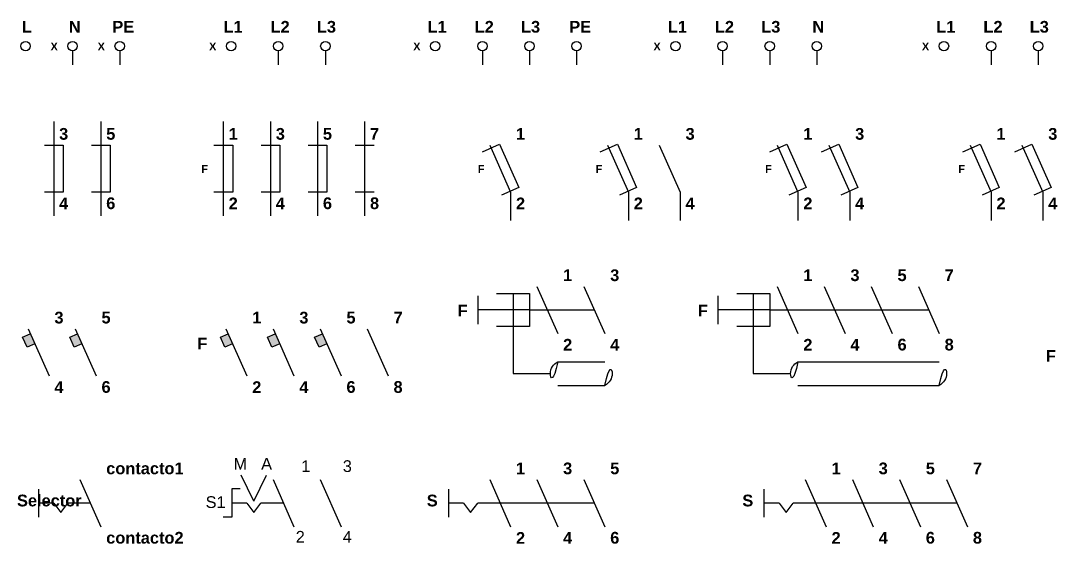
# Model space of a CAD drawing. Header units: millimetres. Extents: x 4225673219140 to 4225673219936, y 4184063498985 to 4184063499549.
# Drawn here: x 4225673219551.7 to 4225673219733.2, y 4184063499448.3 to 4184063499541 of the extents above; entities that cross this region are included whole.
import ezdxf
from ezdxf.enums import TextEntityAlignment as Align

# ---------------------------------------------------------------- set-up
doc = ezdxf.new("R2010")
doc.units = ezdxf.units.MM
doc.linetypes.add('ACAD_ISO02W100', pattern=[15, 12, -3])
for name, color, linetype in [('arrancadores', 230, 'Continuous'), ('DISCONTINUA', 7, 'ACAD_ISO02W100'), ('PFV', 7, 'Continuous'), ('REGEN_LINE', 4, 'Continuous')]:
    doc.layers.add(name, color=color, linetype=linetype)
doc.styles.add('TRINIDAD', font='arial.ttf')

# ---------------------------------------------------------------- blocks, each defined once
blk = doc.blocks.new('SELECTOR_2P_BIPOLAR')
for p, q in [((-7.01, 8.61), (-9.23, 13.16)), ((-7.01, 8.61), (-4.8, 13.16)), ((-10.91, 10.73), (-10.91, 5.78)), ((-9.42, 10.73), (-10.91, 10.73)), ((-10.91, 5.78), (-12.4, 5.78))]:
    blk.add_line(p, q)
at = {"layer": 'DISCONTINUA', "linetype": 'ACAD_ISO02W100', "ltscale": 0.08}
for p, q in [((-8.25, 8.25), (-10.91, 8.25)), ((-8.25, 8.25), (-7.01, 6.6)), ((-7.01, 6.6), (-5.78, 8.25)), ((-1.83, 8.25), (-5.78, 8.25))]:
    blk.add_line(p, q, dxfattribs=at)
at = {"layer": 'REGEN_LINE', "linetype": 'Continuous'}
for p, q in [((-3.67, 12.38), (0, 4.13)), ((4.58, 12.38), (8.25, 4.13))]:
    blk.add_line(p, q, dxfattribs=at)
for points in [[(0, 12.38, 0), (0, 16.5, 0)], [(0, 12.38, 0), (0, 16.5, 0)], [(0, 12.38, 0), (0, 16.5, 0)], [(8.25, 12.38, 0), (8.25, 16.5, 0)], [(0, 0, 0), (0, 4.13, 0)], [(8.25, 0, 0), (8.25, 4.13, 0)]]:
    blk.add_polyline3d(points, dxfattribs=at)
at = {"layer": 'arrancadores', "style": 'TRINIDAD'}
for tag, p in [('POSICION1', (-9.39, 14.11)), ('POSICION2', (-4.8, 14.11))]:
    blk.add_attdef(tag, text='', height=2.05, dxfattribs=at).set_placement(p, align=Align.CENTER)
at = {"layer": 'arrancadores', "style": 'TRINIDAD', "flags": 4}
blk.add_attdef('CONTACTO1', (1.27, 13.7), '', height=2.05, dxfattribs=at)
at = {"layer": 'arrancadores', "style": 'TRINIDAD'}
for tag, p in [('CONTACTO3', (9.52, 13.7)), ('CONTACTO2', (1.27, 1.33)), ('CONTACTO4', (9.52, 1.33))]:
    blk.add_attdef(tag, p, '', height=2.05, dxfattribs=at)
blk.add_attdef('SELECTOR', text='', height=2.05, dxfattribs=at).set_placement((-11.97, 7.4), align=Align.RIGHT)

msp = doc.modelspace()

# ---------------------------------------------------------------- hatches: boundary and pattern name
at = {"layer": 'REGEN_LINE', "linetype": 'Continuous'}
for points in [[(4225673219553.373, 4184063499486.201), (4225673219552.024, 4184063499485.6), (4225673219552.797, 4184063499483.865), (4225673219554.144, 4184063499484.465)], [(4225673219561.623, 4184063499486.201), (4225673219560.274, 4184063499485.6), (4225673219561.047, 4184063499483.865), (4225673219562.394, 4184063499484.465)], [(4225673219588.022, 4184063499486.201), (4225673219586.674, 4184063499485.6), (4225673219587.447, 4184063499483.865), (4225673219588.794, 4184063499484.465)], [(4225673219596.272, 4184063499486.201), (4225673219594.924, 4184063499485.6), (4225673219595.697, 4184063499483.865), (4225673219597.044, 4184063499484.465)], [(4225673219604.522, 4184063499486.201), (4225673219603.174, 4184063499485.6), (4225673219603.947, 4184063499483.865), (4225673219605.294, 4184063499484.465)]]:
    msp.add_hatch(color=256, dxfattribs=at).paths.add_polyline_path(points)

# ---------------------------------------------------------------- linework, layer by layer
at = {"layer": 'DISCONTINUA', "linetype": 'ACAD_ISO02W100', "ltscale": 0.03}
for p, q in [((4225673219640.803, 4184063499490.369), (4225673219652.17, 4184063499490.369)), ((4225673219682.878, 4184063499490.369), (4225673219710.745, 4184063499490.369)), ((4225673219637.916, 4184063499487.481), (4225673219637.916, 4184063499479.231)), ((4225673219679.991, 4184063499487.481), (4225673219679.991, 4184063499479.231)), ((4225673219637.916, 4184063499479.231), (4225673219644.472, 4184063499479.231)), ((4225673219679.991, 4184063499479.231), (4225673219686.547, 4184063499479.231)), ((4225673219557.479, 4184063499456.543), (4225673219554.82, 4184063499456.543)), ((4225673219557.479, 4184063499456.543), (4225673219558.716, 4184063499454.894)), ((4225673219558.716, 4184063499454.894), (4225673219559.954, 4184063499456.543)), ((4225673219563.895, 4184063499456.543), (4225673219559.954, 4184063499456.543)), ((4225673219629.253, 4184063499456.543), (4225673219626.595, 4184063499456.543)), ((4225673219629.253, 4184063499456.543), (4225673219630.491, 4184063499454.894)), ((4225673219630.491, 4184063499454.894), (4225673219631.729, 4184063499456.543)), ((4225673219652.17, 4184063499456.543), (4225673219631.729, 4184063499456.543)), ((4225673219684.528, 4184063499456.543), (4225673219681.87, 4184063499456.543)), ((4225673219684.528, 4184063499456.543), (4225673219685.766, 4184063499454.894)), ((4225673219685.766, 4184063499454.894), (4225673219687.003, 4184063499456.543)), ((4225673219715.695, 4184063499456.543), (4225673219687.003, 4184063499456.543))]:
    msp.add_line(p, q, dxfattribs=at)
at = {"layer": 'PFV', "color": 0}
for points in [[(4225673219674.628, 4184063499539.043, 0), (4225673219675.453, 4184063499539.043, 0)], [(4225673219729.903, 4184063499535.744, 0), (4225673219729.903, 4184063499533.269, 0)], [(4225673219687.828, 4184063499520.894, 0), (4225673219687.828, 4184063499523.369, 0)], [(4225673219721.653, 4184063499520.894, 0), (4225673219721.653, 4184063499523.369, 0)], [(4225673219565.729, 4184063499519.244, 0), (4225673219566.553, 4184063499519.244, 0)], [(4225673219557.479, 4184063499510.994, 0), (4225673219557.479, 4184063499507.693, 0)], [(4225673219557.479, 4184063499510.994, 0), (4225673219557.479, 4184063499507.693, 0)], [(4225673219557.479, 4184063499510.994, 0), (4225673219557.479, 4184063499507.693, 0)], [(4225673219557.479, 4184063499510.994, 0), (4225673219557.479, 4184063499507.693, 0)], [(4225673219565.729, 4184063499510.994, 0), (4225673219565.729, 4184063499507.693, 0)], [(4225673219566.553, 4184063499510.994, 0), (4225673219565.729, 4184063499510.994, 0)], [(4225673219565.729, 4184063499510.994, 0), (4225673219565.729, 4184063499507.693, 0)], [(4225673219565.729, 4184063499510.994, 0), (4225673219565.729, 4184063499507.693, 0)], [(4225673219565.729, 4184063499510.994, 0), (4225673219565.729, 4184063499507.693, 0)], [(4225673219565.729, 4184063499510.994, 0), (4225673219565.729, 4184063499507.693, 0)], [(4225673219587.178, 4184063499510.994, 0), (4225673219587.178, 4184063499507.693, 0)], [(4225673219595.428, 4184063499510.994, 0), (4225673219595.428, 4184063499507.693, 0)], [(4225673219595.428, 4184063499510.994, 0), (4225673219595.428, 4184063499507.693, 0)], [(4225673219595.428, 4184063499510.994, 0), (4225673219595.428, 4184063499507.693, 0)], [(4225673219595.428, 4184063499510.994, 0), (4225673219595.428, 4184063499507.693, 0)], [(4225673219595.428, 4184063499510.994, 0), (4225673219595.428, 4184063499507.693, 0)], [(4225673219603.678, 4184063499510.994, 0), (4225673219603.678, 4184063499507.693, 0)], [(4225673219603.678, 4184063499510.994, 0), (4225673219603.678, 4184063499507.693, 0)], [(4225673219603.678, 4184063499510.994, 0), (4225673219603.678, 4184063499507.693, 0)], [(4225673219603.678, 4184063499510.994, 0), (4225673219603.678, 4184063499507.693, 0)], [(4225673219603.678, 4184063499510.994, 0), (4225673219603.678, 4184063499507.693, 0)], [(4225673219603.678, 4184063499510.994, 0), (4225673219603.678, 4184063499507.693, 0)], [(4225673219611.928, 4184063499510.994, 0), (4225673219611.928, 4184063499507.693, 0)], [(4225673219611.928, 4184063499510.994, 0), (4225673219611.928, 4184063499507.693, 0)], [(4225673219611.928, 4184063499510.994, 0), (4225673219611.928, 4184063499507.693, 0)], [(4225673219611.928, 4184063499510.994, 0), (4225673219611.928, 4184063499507.693, 0)], [(4225673219611.928, 4184063499510.994, 0), (4225673219611.928, 4184063499507.693, 0)], [(4225673219611.928, 4184063499510.994, 0), (4225673219611.928, 4184063499507.693, 0)], [(4225673219645.753, 4184063499494.494, 0), (4225673219645.753, 4184063499498.619, 0)], [(4225673219687.828, 4184063499494.494, 0), (4225673219687.828, 4184063499498.619, 0)], [(4225673219654.003, 4184063499495.318, 0), (4225673219654.003, 4184063499497.793, 0)], [(4225673219696.078, 4184063499495.318, 0), (4225673219696.078, 4184063499497.793, 0)], [(4225673219687.828, 4184063499477.994, 0), (4225673219687.828, 4184063499477.168, 0)], [(4225673219565.729, 4184063499460.668, 0), (4225673219565.729, 4184063499464.793, 0)], [(4225673219565.729, 4184063499460.668, 0), (4225673219565.729, 4184063499464.793, 0)], [(4225673219709.278, 4184063499460.668, 0), (4225673219709.278, 4184063499464.793, 0)], [(4225673219717.528, 4184063499460.668, 0), (4225673219717.528, 4184063499464.793, 0)], [(4225673219717.528, 4184063499460.668, 0), (4225673219717.528, 4184063499464.793, 0)], [(4225673219694.428, 4184063499462.318, 0), (4225673219694.428, 4184063499463.144, 0)]]:
    msp.add_polyline3d(points, dxfattribs=at)
at = {"layer": 'REGEN_LINE', "linetype": 'Continuous'}
for p, q in [((4225673219560.778, 4184063499535.744), (4225673219560.778, 4184063499533.269)), ((4225673219569.028, 4184063499535.744), (4225673219569.028, 4184063499533.269)), ((4225673219596.8, 4184063499535.744), (4225673219596.8, 4184063499533.269)), ((4225673219605.05, 4184063499535.744), (4225673219605.05, 4184063499533.269)), ((4225673219632.553, 4184063499535.744), (4225673219632.553, 4184063499533.269)), ((4225673219640.803, 4184063499535.744), (4225673219640.803, 4184063499533.269)), ((4225673219649.053, 4184063499535.744), (4225673219649.053, 4184063499533.269)), ((4225673219674.628, 4184063499535.744), (4225673219674.628, 4184063499533.269)), ((4225673219682.878, 4184063499535.744), (4225673219682.878, 4184063499533.269)), ((4225673219691.128, 4184063499535.744), (4225673219691.128, 4184063499533.269)), ((4225673219721.653, 4184063499535.744), (4225673219721.653, 4184063499533.269)), ((4225673219729.903, 4184063499535.744), (4225673219729.903, 4184063499533.269)), ((4225673219557.479, 4184063499523.369), (4225673219557.479, 4184063499506.869)), ((4225673219565.729, 4184063499523.369), (4225673219565.729, 4184063499506.869)), ((4225673219587.178, 4184063499523.369), (4225673219587.178, 4184063499506.869)), ((4225673219595.428, 4184063499523.369), (4225673219595.428, 4184063499506.869)), ((4225673219603.678, 4184063499523.369), (4225673219603.678, 4184063499506.869)), ((4225673219611.928, 4184063499523.369), (4225673219611.928, 4184063499506.869)), ((4225673219610.278, 4184063499519.244), (4225673219613.579, 4184063499519.244)), ((4225673219633.836, 4184063499519.244), (4225673219637.503, 4184063499510.994)), ((4225673219654.461, 4184063499519.244), (4225673219658.128, 4184063499510.994)), ((4225673219663.537, 4184063499519.244), (4225673219667.203, 4184063499510.994)), ((4225673219684.162, 4184063499519.244), (4225673219687.828, 4184063499510.994)), ((4225673219693.237, 4184063499519.244), (4225673219696.903, 4184063499510.994)), ((4225673219717.987, 4184063499519.244), (4225673219721.653, 4184063499510.994)), ((4225673219727.062, 4184063499519.244), (4225673219730.729, 4184063499510.994)), ((4225673219613.579, 4184063499510.994), (4225673219610.278, 4184063499510.994)), ((4225673219637.503, 4184063499510.994), (4225673219637.503, 4184063499506.043)), ((4225673219658.128, 4184063499510.994), (4225673219658.128, 4184063499506.043)), ((4225673219667.203, 4184063499510.994), (4225673219667.203, 4184063499506.043)), ((4225673219687.828, 4184063499510.994), (4225673219687.828, 4184063499506.043)), ((4225673219696.903, 4184063499510.994), (4225673219696.903, 4184063499506.043)), ((4225673219721.653, 4184063499510.994), (4225673219721.653, 4184063499506.043)), ((4225673219730.729, 4184063499510.994), (4225673219730.729, 4184063499506.043)), ((4225673219642.086, 4184063499494.494), (4225673219645.753, 4184063499486.244)), ((4225673219650.336, 4184063499494.494), (4225673219654.003, 4184063499486.244)), ((4225673219684.162, 4184063499494.494), (4225673219687.828, 4184063499486.244)), ((4225673219692.412, 4184063499494.494), (4225673219696.078, 4184063499486.244)), ((4225673219700.662, 4184063499494.494), (4225673219704.328, 4184063499486.244)), ((4225673219708.912, 4184063499494.494), (4225673219712.578, 4184063499486.244)), ((4225673219552.987, 4184063499487.068), (4225673219556.653, 4184063499478.818)), ((4225673219561.237, 4184063499487.068), (4225673219564.903, 4184063499478.818)), ((4225673219587.637, 4184063499487.068), (4225673219591.303, 4184063499478.818)), ((4225673219595.887, 4184063499487.068), (4225673219599.553, 4184063499478.818)), ((4225673219604.137, 4184063499487.068), (4225673219607.803, 4184063499478.818)), ((4225673219612.387, 4184063499487.068), (4225673219616.053, 4184063499478.818)), ((4225673219562.062, 4184063499460.668), (4225673219565.729, 4184063499452.418)), ((4225673219633.836, 4184063499460.668), (4225673219637.503, 4184063499452.418)), ((4225673219642.086, 4184063499460.668), (4225673219645.753, 4184063499452.418)), ((4225673219650.336, 4184063499460.668), (4225673219654.003, 4184063499452.418)), ((4225673219689.112, 4184063499460.668), (4225673219692.778, 4184063499452.418)), ((4225673219697.362, 4184063499460.668), (4225673219701.028, 4184063499452.418)), ((4225673219705.611, 4184063499460.668), (4225673219709.278, 4184063499452.418)), ((4225673219713.861, 4184063499460.668), (4225673219717.528, 4184063499452.418))]:
    msp.add_line(p, q, dxfattribs=at)
at = {"layer": 'REGEN_LINE', "color": 2, "linetype": 'Continuous'}
for p, q in [((4225673219631.729, 4184063499492.844), (4225673219631.729, 4184063499487.894)), ((4225673219637.916, 4184063499493.256), (4225673219637.916, 4184063499487.481)), ((4225673219673.803, 4184063499492.844), (4225673219673.803, 4184063499487.894)), ((4225673219679.991, 4184063499493.256), (4225673219679.991, 4184063499487.481)), ((4225673219640.803, 4184063499490.369), (4225673219631.729, 4184063499490.369)), ((4225673219682.878, 4184063499490.369), (4225673219673.803, 4184063499490.369)), ((4225673219645.753, 4184063499481.293), (4225673219654.003, 4184063499481.293)), ((4225673219687.828, 4184063499481.293), (4225673219712.578, 4184063499481.293)), ((4225673219645.753, 4184063499477.168), (4225673219654.003, 4184063499477.168)), ((4225673219687.828, 4184063499477.168), (4225673219712.578, 4184063499477.168)), ((4225673219554.82, 4184063499459.019), (4225673219554.82, 4184063499454.068)), ((4225673219626.595, 4184063499459.019), (4225673219626.595, 4184063499454.068)), ((4225673219681.87, 4184063499459.019), (4225673219681.87, 4184063499454.068))]:
    msp.add_line(p, q, dxfattribs=at)
at = {"layer": 'REGEN_LINE', "linetype": 'Continuous'}
for points in [[(4225673219555.829, 4184063499519.244), (4225673219559.128, 4184063499519.244), (4225673219559.128, 4184063499510.994), (4225673219555.829, 4184063499510.994)], [(4225673219564.079, 4184063499519.244), (4225673219567.378, 4184063499519.244), (4225673219567.378, 4184063499510.994), (4225673219564.079, 4184063499510.994)], [(4225673219585.528, 4184063499519.244), (4225673219588.829, 4184063499519.244), (4225673219588.829, 4184063499510.994), (4225673219585.528, 4184063499510.994)], [(4225673219593.778, 4184063499519.244), (4225673219597.079, 4184063499519.244), (4225673219597.079, 4184063499510.994), (4225673219593.778, 4184063499510.994)], [(4225673219602.028, 4184063499519.244), (4225673219605.329, 4184063499519.244), (4225673219605.329, 4184063499510.994), (4225673219602.028, 4184063499510.994)], [(4225673219632.562, 4184063499518.035), (4225673219635.577, 4184063499519.377), (4225673219638.933, 4184063499511.841), (4225673219635.918, 4184063499510.499)], [(4225673219653.187, 4184063499518.035), (4225673219656.202, 4184063499519.377), (4225673219659.558, 4184063499511.841), (4225673219656.543, 4184063499510.499)], [(4225673219682.887, 4184063499518.035), (4225673219685.902, 4184063499519.377), (4225673219689.257, 4184063499511.841), (4225673219686.243, 4184063499510.499)], [(4225673219691.962, 4184063499518.035), (4225673219694.977, 4184063499519.377), (4225673219698.333, 4184063499511.841), (4225673219695.318, 4184063499510.499)], [(4225673219716.712, 4184063499518.035), (4225673219719.727, 4184063499519.377), (4225673219723.083, 4184063499511.841), (4225673219720.068, 4184063499510.499)], [(4225673219725.787, 4184063499518.035), (4225673219728.802, 4184063499519.377), (4225673219732.157, 4184063499511.841), (4225673219729.143, 4184063499510.499)], [(4225673219554.146, 4184063499484.465), (4225673219552.797, 4184063499483.865), (4225673219552.024, 4184063499485.6), (4225673219553.373, 4184063499486.201)], [(4225673219562.396, 4184063499484.465), (4225673219561.047, 4184063499483.865), (4225673219560.274, 4184063499485.6), (4225673219561.623, 4184063499486.201)], [(4225673219588.796, 4184063499484.465), (4225673219587.447, 4184063499483.865), (4225673219586.674, 4184063499485.6), (4225673219588.023, 4184063499486.201)], [(4225673219597.046, 4184063499484.465), (4225673219595.697, 4184063499483.865), (4225673219594.924, 4184063499485.6), (4225673219596.273, 4184063499486.201)], [(4225673219605.296, 4184063499484.465), (4225673219603.947, 4184063499483.865), (4225673219603.174, 4184063499485.6), (4225673219604.523, 4184063499486.201)]]:
    msp.add_lwpolyline(points, close=True, dxfattribs=at)
at = {"layer": 'REGEN_LINE', "color": 2, "linetype": 'Continuous'}
for points in [[(4225673219635.028, 4184063499493.256), (4225673219640.803, 4184063499493.256), (4225673219640.803, 4184063499487.481), (4225673219635.028, 4184063499487.481)], [(4225673219677.104, 4184063499493.256), (4225673219682.878, 4184063499493.256), (4225673219682.878, 4184063499487.481), (4225673219677.104, 4184063499487.481)]]:
    msp.add_lwpolyline(points, close=True, dxfattribs=at)
at = {"layer": 'REGEN_LINE', "linetype": 'Continuous'}
for points in [[(4225673219552.528, 4184063499535.744, 0), (4225673219552.528, 4184063499533.269, 0)], [(4225673219588.55, 4184063499535.744, 0), (4225673219588.55, 4184063499533.269, 0)], [(4225673219624.303, 4184063499535.744, 0), (4225673219624.303, 4184063499533.269, 0)], [(4225673219666.378, 4184063499535.744, 0), (4225673219666.378, 4184063499533.269, 0)], [(4225673219713.403, 4184063499535.744, 0), (4225673219713.403, 4184063499533.269, 0)], [(4225673219637.503, 4184063499519.244, 0), (4225673219637.503, 4184063499523.369, 0)], [(4225673219658.128, 4184063499519.244, 0), (4225673219658.128, 4184063499523.369, 0)], [(4225673219667.203, 4184063499519.244, 0), (4225673219667.203, 4184063499523.369, 0)], [(4225673219687.828, 4184063499519.244, 0), (4225673219687.828, 4184063499523.369, 0)], [(4225673219696.903, 4184063499519.244, 0), (4225673219696.903, 4184063499523.369, 0)], [(4225673219721.653, 4184063499519.244, 0), (4225673219721.653, 4184063499523.369, 0)], [(4225673219730.729, 4184063499519.244, 0), (4225673219730.729, 4184063499523.369, 0)], [(4225673219645.753, 4184063499494.494, 0), (4225673219645.753, 4184063499498.619, 0)], [(4225673219654.003, 4184063499494.494, 0), (4225673219654.003, 4184063499498.619, 0)], [(4225673219687.828, 4184063499494.494, 0), (4225673219687.828, 4184063499498.619, 0)], [(4225673219696.078, 4184063499494.494, 0), (4225673219696.078, 4184063499498.619, 0)], [(4225673219704.328, 4184063499494.494, 0), (4225673219704.328, 4184063499498.619, 0)], [(4225673219712.578, 4184063499494.494, 0), (4225673219712.578, 4184063499498.619, 0)], [(4225673219556.653, 4184063499487.068, 0), (4225673219556.653, 4184063499491.193, 0)], [(4225673219564.903, 4184063499487.068, 0), (4225673219564.903, 4184063499491.193, 0)], [(4225673219591.303, 4184063499487.068, 0), (4225673219591.303, 4184063499491.193, 0)], [(4225673219599.553, 4184063499487.068, 0), (4225673219599.553, 4184063499491.193, 0)], [(4225673219607.803, 4184063499487.068, 0), (4225673219607.803, 4184063499491.193, 0)], [(4225673219616.053, 4184063499487.068, 0), (4225673219616.053, 4184063499491.193, 0)], [(4225673219645.753, 4184063499473.869, 0), (4225673219645.753, 4184063499486.244, 0)], [(4225673219654.003, 4184063499473.869, 0), (4225673219654.003, 4184063499486.244, 0)], [(4225673219687.828, 4184063499473.869, 0), (4225673219687.828, 4184063499486.244, 0)], [(4225673219696.078, 4184063499473.869, 0), (4225673219696.078, 4184063499486.244, 0)], [(4225673219704.328, 4184063499473.869, 0), (4225673219704.328, 4184063499486.244, 0)], [(4225673219712.578, 4184063499473.869, 0), (4225673219712.578, 4184063499486.244, 0)], [(4225673219556.653, 4184063499474.693, 0), (4225673219556.653, 4184063499478.818, 0)], [(4225673219564.903, 4184063499474.693, 0), (4225673219564.903, 4184063499478.818, 0)], [(4225673219591.303, 4184063499474.693, 0), (4225673219591.303, 4184063499478.818, 0)], [(4225673219599.553, 4184063499474.693, 0), (4225673219599.553, 4184063499478.818, 0)], [(4225673219607.803, 4184063499474.693, 0), (4225673219607.803, 4184063499478.818, 0)], [(4225673219616.053, 4184063499474.693, 0), (4225673219616.053, 4184063499478.818, 0)], [(4225673219565.729, 4184063499460.668, 0), (4225673219565.729, 4184063499464.793, 0)], [(4225673219565.729, 4184063499460.668, 0), (4225673219565.729, 4184063499464.793, 0)], [(4225673219637.503, 4184063499460.668, 0), (4225673219637.503, 4184063499464.793, 0)], [(4225673219645.753, 4184063499460.668, 0), (4225673219645.753, 4184063499464.793, 0)], [(4225673219654.003, 4184063499460.668, 0), (4225673219654.003, 4184063499464.793, 0)], [(4225673219692.778, 4184063499460.668, 0), (4225673219692.778, 4184063499464.793, 0)], [(4225673219701.028, 4184063499460.668, 0), (4225673219701.028, 4184063499464.793, 0)], [(4225673219709.278, 4184063499460.668, 0), (4225673219709.278, 4184063499464.793, 0)], [(4225673219717.528, 4184063499460.668, 0), (4225673219717.528, 4184063499464.793, 0)], [(4225673219565.729, 4184063499448.293, 0), (4225673219565.729, 4184063499452.418, 0)], [(4225673219637.503, 4184063499448.293, 0), (4225673219637.503, 4184063499452.418, 0)], [(4225673219645.753, 4184063499448.293, 0), (4225673219645.753, 4184063499452.418, 0)], [(4225673219654.003, 4184063499448.293, 0), (4225673219654.003, 4184063499452.418, 0)], [(4225673219692.778, 4184063499448.293, 0), (4225673219692.778, 4184063499452.418, 0)], [(4225673219701.028, 4184063499448.293, 0), (4225673219701.028, 4184063499452.418, 0)], [(4225673219709.278, 4184063499448.293, 0), (4225673219709.278, 4184063499452.418, 0)], [(4225673219717.528, 4184063499448.293, 0), (4225673219717.528, 4184063499452.418, 0)]]:
    msp.add_polyline3d(points, dxfattribs=at)
at = {"layer": 'REGEN_LINE', "color": 2, "linetype": 'Continuous'}
msp.add_polyline3d([(4225673219687.828, 4184063499481.293, 0), (4225673219712.578, 4184063499481.293, 0)], dxfattribs=at)
at = {"layer": 'REGEN_LINE', "linetype": 'Continuous'}
for centre in [(4225673219552.528, 4184063499536.568), (4225673219560.778, 4184063499536.568), (4225673219569.028, 4184063499536.568), (4225673219588.55, 4184063499536.568), (4225673219596.8, 4184063499536.568), (4225673219605.05, 4184063499536.568), (4225673219624.303, 4184063499536.568), (4225673219632.553, 4184063499536.568), (4225673219640.803, 4184063499536.568), (4225673219649.053, 4184063499536.568), (4225673219666.378, 4184063499536.568), (4225673219674.628, 4184063499536.568), (4225673219682.878, 4184063499536.568), (4225673219691.128, 4184063499536.568), (4225673219713.403, 4184063499536.568), (4225673219721.653, 4184063499536.568), (4225673219729.903, 4184063499536.568)]:
    msp.add_circle(centre, 0.825, dxfattribs=at)
at = {"layer": 'REGEN_LINE', "color": 2, "linetype": 'Continuous'}
for centre, start, end in [((4225673219646.772, 4184063499479.231), 116.28977, 243.71023), ((4225673219652.984, 4184063499479.231), 296.28977, 63.71023), ((4225673219688.847, 4184063499479.231), 116.28977, 243.71023), ((4225673219711.56, 4184063499479.231), 296.28977, 63.71023)]:
    msp.add_arc(centre, 2.301, start, end, dxfattribs=at)

# ---------------------------------------------------------------- block references
at = {"layer": 'arrancadores'}
ref = msp.add_blockref('SELECTOR_2P_BIPOLAR', (4225673219599.553, 4184063499448.293), dxfattribs=at)
ref.add_attrib('SELECTOR', 'S1', dxfattribs={"height": 2.0542, "style": 'TRINIDAD'}).set_placement((4225673219587.585, 4184063499455.698), align=Align.RIGHT)
ref.add_attrib('POSICION1', 'M', dxfattribs={"height": 2.054, "style": 'TRINIDAD'}).set_placement((4225673219590.159, 4184063499462.403), align=Align.CENTER)
ref.add_attrib('POSICION2', 'A', dxfattribs={"height": 2.054, "style": 'TRINIDAD'}).set_placement((4225673219594.755, 4184063499462.403), align=Align.CENTER)
ref.add_attrib('CONTACTO1', '1', (4225673219600.827, 4184063499461.998), dxfattribs={"height": 2.054, "style": 'TRINIDAD'})
ref.add_attrib('CONTACTO2', '2', (4225673219599.851, 4184063499449.623), dxfattribs={"height": 2.054, "style": 'TRINIDAD'})
ref.add_attrib('CONTACTO3', '3', (4225673219608.101, 4184063499461.998), dxfattribs={"height": 2.054, "style": 'TRINIDAD'})
ref.add_attrib('CONTACTO4', '4', (4225673219608.101, 4184063499449.623), dxfattribs={"height": 2.054, "style": 'TRINIDAD'})

# ---------------------------------------------------------------- texts
at = {"style": 'TRINIDAD'}
for s, insert, char_height, width, attachment_point in [('{\\fArial|b1|i0|c0|p34;L}', (4225673219551.869, 4184063499540.985), 2.05425, 1666.65416, 1), ('{\\fArial|b1|i0|c0|p34;N}', (4225673219560.119, 4184063499540.985), 2.05425, 1666.65416, 1), ('{\\fArial|b1|i0|c0|p34;PE}', (4225673219567.74, 4184063499540.985), 2.05425, 1666.65416, 1), ('{\\fArial|b1|i0|c0|p34;L1}', (4225673219587.202, 4184063499540.985), 2.05425, 1666.65416, 1), ('{\\fArial|b1|i0|c0|p34;L2}', (4225673219595.452, 4184063499540.985), 2.05425, 1666.65416, 1), ('{\\fArial|b1|i0|c0|p34;L3}', (4225673219603.567, 4184063499540.985), 2.05425, 1666.65416, 1), ('{\\fArial|b1|i0|c0|p34;L1}', (4225673219622.955, 4184063499540.985), 2.05425, 1666.65416, 1), ('{\\fArial|b1|i0|c0|p34;L2}', (4225673219631.205, 4184063499540.985), 2.05425, 1666.65416, 1), ('{\\fArial|b1|i0|c0|p34;L3}', (4225673219639.321, 4184063499540.985), 2.05425, 1666.65416, 1), ('{\\fArial|b1|i0|c0|p34;PE}', (4225673219647.765, 4184063499540.985), 2.05425, 1666.65416, 1), ('{\\fArial|b1|i0|c0|p34;L1}', (4225673219665.03, 4184063499540.985), 2.05425, 1666.65416, 1), ('{\\fArial|b1|i0|c0|p34;L2}', (4225673219673.28, 4184063499540.985), 2.05425, 1666.65416, 1), ('{\\fArial|b1|i0|c0|p34;L3}', (4225673219681.396, 4184063499540.985), 2.05425, 1666.65416, 1), ('{\\fArial|b1|i0|c0|p34;N}', (4225673219690.354, 4184063499540.985), 2.05425, 1666.65416, 1), ('{\\fArial|b1|i0|c0|p34;L1}', (4225673219712.055, 4184063499540.985), 2.05425, 1666.65416, 1), ('{\\fArial|b1|i0|c0|p34;L2}', (4225673219720.305, 4184063499540.985), 2.05425, 1666.65416, 1), ('{\\fArial|b1|i0|c0|p34;L3}', (4225673219728.42, 4184063499540.985), 2.05425, 1666.65416, 1), ('{\\fArial|b1|i0|c0|p34;X}', (4225673219556.911, 4184063499537.188), 1.3695, 490.69194, 1), ('{\\fArial|b1|i0|c0|p34;X}', (4225673219565.161, 4184063499537.188), 1.3695, 490.69194, 1), ('{\\fArial|b1|i0|c0|p34;X}', (4225673219584.682, 4184063499537.188), 1.3695, 490.69194, 1), ('{\\fArial|b1|i0|c0|p34;X}', (4225673219620.436, 4184063499537.188), 1.3695, 490.69194, 1), ('{\\fArial|b1|i0|c0|p34;X}', (4225673219662.51, 4184063499537.188), 1.3695, 490.69194, 1), ('{\\fArial|b1|i0|c0|p34;X}', (4225673219709.535, 4184063499537.188), 1.3695, 490.69194, 1), ('{\\fArial|b1|i0|c0|p34;3}', (4225673219558.415, 4184063499522.234), 2.05425, 1666.65416, 1), ('{\\fArial|b1|i0|c0|p34;5}', (4225673219566.665, 4184063499522.234), 2.05425, 1666.65416, 1), ('{\\fArial|b1|i0|c0|p34;1}', (4225673219588.115, 4184063499522.234), 2.05425, 1666.65416, 1), ('{\\fArial|b1|i0|c0|p34;3}', (4225673219596.365, 4184063499522.234), 2.05425, 1666.65416, 1), ('{\\fArial|b1|i0|c0|p34;5}', (4225673219604.615, 4184063499522.234), 2.05425, 1666.65416, 1), ('{\\fArial|b1|i0|c0|p34;7}', (4225673219612.865, 4184063499522.234), 2.05425, 1666.65416, 1), ('{\\fArial|b1|i0|c0|p34;1}', (4225673219638.439, 4184063499522.234), 2.05425, 1666.65416, 1), ('{\\fArial|b1|i0|c0|p34;1}', (4225673219659.064, 4184063499522.234), 2.05425, 1666.65416, 1), ('{\\fArial|b1|i0|c0|p34;3}', (4225673219668.14, 4184063499522.234), 2.05425, 1666.65416, 1), ('{\\fArial|b1|i0|c0|p34;1}', (4225673219688.765, 4184063499522.234), 2.05425, 1666.65416, 1), ('{\\fArial|b1|i0|c0|p34;3}', (4225673219697.839, 4184063499522.234), 2.05425, 1666.65416, 1), ('{\\fArial|b1|i0|c0|p34;1}', (4225673219722.589, 4184063499522.234), 2.05425, 1666.65416, 1), ('{\\fArial|b1|i0|c0|p34;3}', (4225673219731.665, 4184063499522.234), 2.05425, 1666.65416, 1), ('{\\fArial|b1|i0|c0|p34;F}', (4225673219583.311, 4184063499515.738), 1.3695, 490.69194, 1), ('{\\fArial|b1|i0|c0|p34;F}', (4225673219631.76, 4184063499515.738), 1.3695, 490.69194, 1), ('{\\fArial|b1|i0|c0|p34;F}', (4225673219652.385, 4184063499515.738), 1.3695, 490.69194, 1), ('{\\fArial|b1|i0|c0|p34;F}', (4225673219682.085, 4184063499515.738), 1.3695, 490.69194, 1), ('{\\fArial|b1|i0|c0|p34;F}', (4225673219715.911, 4184063499515.738), 1.3695, 490.69194, 1), ('{\\fArial|b1|i0|c0|p34;4}', (4225673219558.415, 4184063499508.003), 2.05425, 1666.65416, 7), ('{\\fArial|b1|i0|c0|p34;6}', (4225673219566.665, 4184063499508.003), 2.05425, 1666.65416, 7), ('{\\fArial|b1|i0|c0|p34;2}', (4225673219588.115, 4184063499508.003), 2.05425, 1666.65416, 7), ('{\\fArial|b1|i0|c0|p34;4}', (4225673219596.365, 4184063499508.003), 2.05425, 1666.65416, 7), ('{\\fArial|b1|i0|c0|p34;6}', (4225673219604.615, 4184063499508.003), 2.05425, 1666.65416, 7), ('{\\fArial|b1|i0|c0|p34;8}', (4225673219612.865, 4184063499508.003), 2.05425, 1666.65416, 7), ('{\\fArial|b1|i0|c0|p34;2}', (4225673219638.439, 4184063499508.003), 2.05425, 1666.65416, 7), ('{\\fArial|b1|i0|c0|p34;2}', (4225673219659.064, 4184063499508.003), 2.05425, 1666.65416, 7), ('{\\fArial|b1|i0|c0|p34;4}', (4225673219668.14, 4184063499508.003), 2.05425, 1666.65416, 7), ('{\\fArial|b1|i0|c0|p34;2}', (4225673219688.765, 4184063499508.003), 2.05425, 1666.65416, 7), ('{\\fArial|b1|i0|c0|p34;4}', (4225673219697.839, 4184063499508.003), 2.05425, 1666.65416, 7), ('{\\fArial|b1|i0|c0|p34;2}', (4225673219722.589, 4184063499508.003), 2.05425, 1666.65416, 7), ('{\\fArial|b1|i0|c0|p34;4}', (4225673219731.665, 4184063499508.003), 2.05425, 1666.65416, 7), ('{\\fArial|b1|i0|c0|p34;1}', (4225673219646.689, 4184063499497.484), 2.05425, 1666.65416, 1), ('{\\fArial|b1|i0|c0|p34;3}', (4225673219654.939, 4184063499497.484), 2.05425, 1666.65416, 1), ('{\\fArial|b1|i0|c0|p34;1}', (4225673219688.765, 4184063499497.484), 2.05425, 1666.65416, 1), ('{\\fArial|b1|i0|c0|p34;3}', (4225673219697.015, 4184063499497.484), 2.05425, 1666.65416, 1), ('{\\fArial|b1|i0|c0|p34;5}', (4225673219705.265, 4184063499497.484), 2.05425, 1666.65416, 1), ('{\\fArial|b1|i0|c0|p34;7}', (4225673219713.515, 4184063499497.484), 2.05425, 1666.65416, 1), ('{\\fArial|b1|i0|c0|p34;F}', (4225673219628.219, 4184063499491.291), 2.05425, 1666.65416, 1), ('{\\fArial|b1|i0|c0|p34;F}', (4225673219670.294, 4184063499491.291), 2.05425, 1666.65416, 1), ('{\\fArial|b1|i0|c0|p34;3}', (4225673219557.59, 4184063499490.059), 2.05425, 1666.65416, 1), ('{\\fArial|b1|i0|c0|p34;5}', (4225673219565.84, 4184063499490.059), 2.05425, 1666.65416, 1), ('{\\fArial|b1|i0|c0|p34;1}', (4225673219592.24, 4184063499490.059), 2.05425, 1666.65416, 1), ('{\\fArial|b1|i0|c0|p34;3}', (4225673219600.49, 4184063499490.059), 2.05425, 1666.65416, 1), ('{\\fArial|b1|i0|c0|p34;5}', (4225673219608.74, 4184063499490.059), 2.05425, 1666.65416, 1), ('{\\fArial|b1|i0|c0|p34;7}', (4225673219616.99, 4184063499490.059), 2.05425, 1666.65416, 1), ('{\\fArial|b1|i0|c0|p34;F}', (4225673219582.627, 4184063499485.521), 2.05425, 1666.65416, 1), ('{\\fArial|b1|i0|c0|p34;2}', (4225673219646.689, 4184063499483.253), 2.05425, 1666.65416, 7), ('{\\fArial|b1|i0|c0|p34;4}', (4225673219654.939, 4184063499483.253), 2.05425, 1666.65416, 7), ('{\\fArial|b1|i0|c0|p34;2}', (4225673219688.765, 4184063499483.253), 2.05425, 1666.65416, 7), ('{\\fArial|b1|i0|c0|p34;4}', (4225673219697.015, 4184063499483.253), 2.05425, 1666.65416, 7), ('{\\fArial|b1|i0|c0|p34;6}', (4225673219705.265, 4184063499483.253), 2.05425, 1666.65416, 7), ('{\\fArial|b1|i0|c0|p34;8}', (4225673219713.515, 4184063499483.253), 2.05425, 1666.65416, 7), ('{\\fArial|b1|i0|c0|p34;F}', (4225673219731.256, 4184063499483.348), 2.05425, 1666.65416, 1), ('{\\fArial|b1|i0|c0|p34;4}', (4225673219557.59, 4184063499475.828), 2.05425, 1666.65416, 7), ('{\\fArial|b1|i0|c0|p34;6}', (4225673219565.84, 4184063499475.828), 2.05425, 1666.65416, 7), ('{\\fArial|b1|i0|c0|p34;2}', (4225673219592.24, 4184063499475.828), 2.05425, 1666.65416, 7), ('{\\fArial|b1|i0|c0|p34;4}', (4225673219600.49, 4184063499475.828), 2.05425, 1666.65416, 7), ('{\\fArial|b1|i0|c0|p34;6}', (4225673219608.74, 4184063499475.828), 2.05425, 1666.65416, 7), ('{\\fArial|b1|i0|c0|p34;8}', (4225673219616.99, 4184063499475.828), 2.05425, 1666.65416, 7), ('{\\fArial|b1|i0|c0|p34;contacto1}', (4225673219566.665, 4184063499463.659), 2.05425, 1666.65416, 1), ('{\\fArial|b1|i0|c0|p34;1}', (4225673219638.439, 4184063499463.659), 2.05425, 1666.65416, 1), ('{\\fArial|b1|i0|c0|p34;3}', (4225673219646.689, 4184063499463.659), 2.05425, 1666.65416, 1), ('{\\fArial|b1|i0|c0|p34;5}', (4225673219654.939, 4184063499463.659), 2.05425, 1666.65416, 1), ('{\\fArial|b1|i0|c0|p34;1}', (4225673219693.714, 4184063499463.659), 2.05425, 1666.65416, 1), ('{\\fArial|b1|i0|c0|p34;3}', (4225673219701.964, 4184063499463.659), 2.05425, 1666.65416, 1), ('{\\fArial|b1|i0|c0|p34;5}', (4225673219710.214, 4184063499463.659), 2.05425, 1666.65416, 1), ('{\\fArial|b1|i0|c0|p34;7}', (4225673219718.464, 4184063499463.659), 2.05425, 1666.65416, 1), ('{\\fArial|b1|i0|c0|p34;Selector}', (4225673219551.035, 4184063499458.031), 2.05425, 1666.65416, 1), ('{\\fArial|b1|i0|c0|p34;S}', (4225673219622.81, 4184063499458.031), 2.05425, 1666.65416, 1), ('{\\fArial|b1|i0|c0|p34;S}', (4225673219678.084, 4184063499458.031), 2.05425, 1666.65416, 1), ('{\\fArial|b1|i0|c0|p34;contacto2}', (4225673219566.665, 4184063499449.428), 2.05425, 1666.65416, 7), ('{\\fArial|b1|i0|c0|p34;2}', (4225673219638.439, 4184063499449.428), 2.05425, 1666.65416, 7), ('{\\fArial|b1|i0|c0|p34;4}', (4225673219646.689, 4184063499449.428), 2.05425, 1666.65416, 7), ('{\\fArial|b1|i0|c0|p34;6}', (4225673219654.939, 4184063499449.428), 2.05425, 1666.65416, 7), ('{\\fArial|b1|i0|c0|p34;2}', (4225673219693.714, 4184063499449.428), 2.05425, 1666.65416, 7), ('{\\fArial|b1|i0|c0|p34;4}', (4225673219701.964, 4184063499449.428), 2.05425, 1666.65416, 7), ('{\\fArial|b1|i0|c0|p34;6}', (4225673219710.214, 4184063499449.428), 2.05425, 1666.65416, 7), ('{\\fArial|b1|i0|c0|p34;8}', (4225673219718.464, 4184063499449.428), 2.05425, 1666.65416, 7)]:
    msp.add_mtext(s, dxfattribs=dict(at, insert=insert, char_height=char_height, width=width, attachment_point=attachment_point))

doc.saveas('drawing.dxf')
